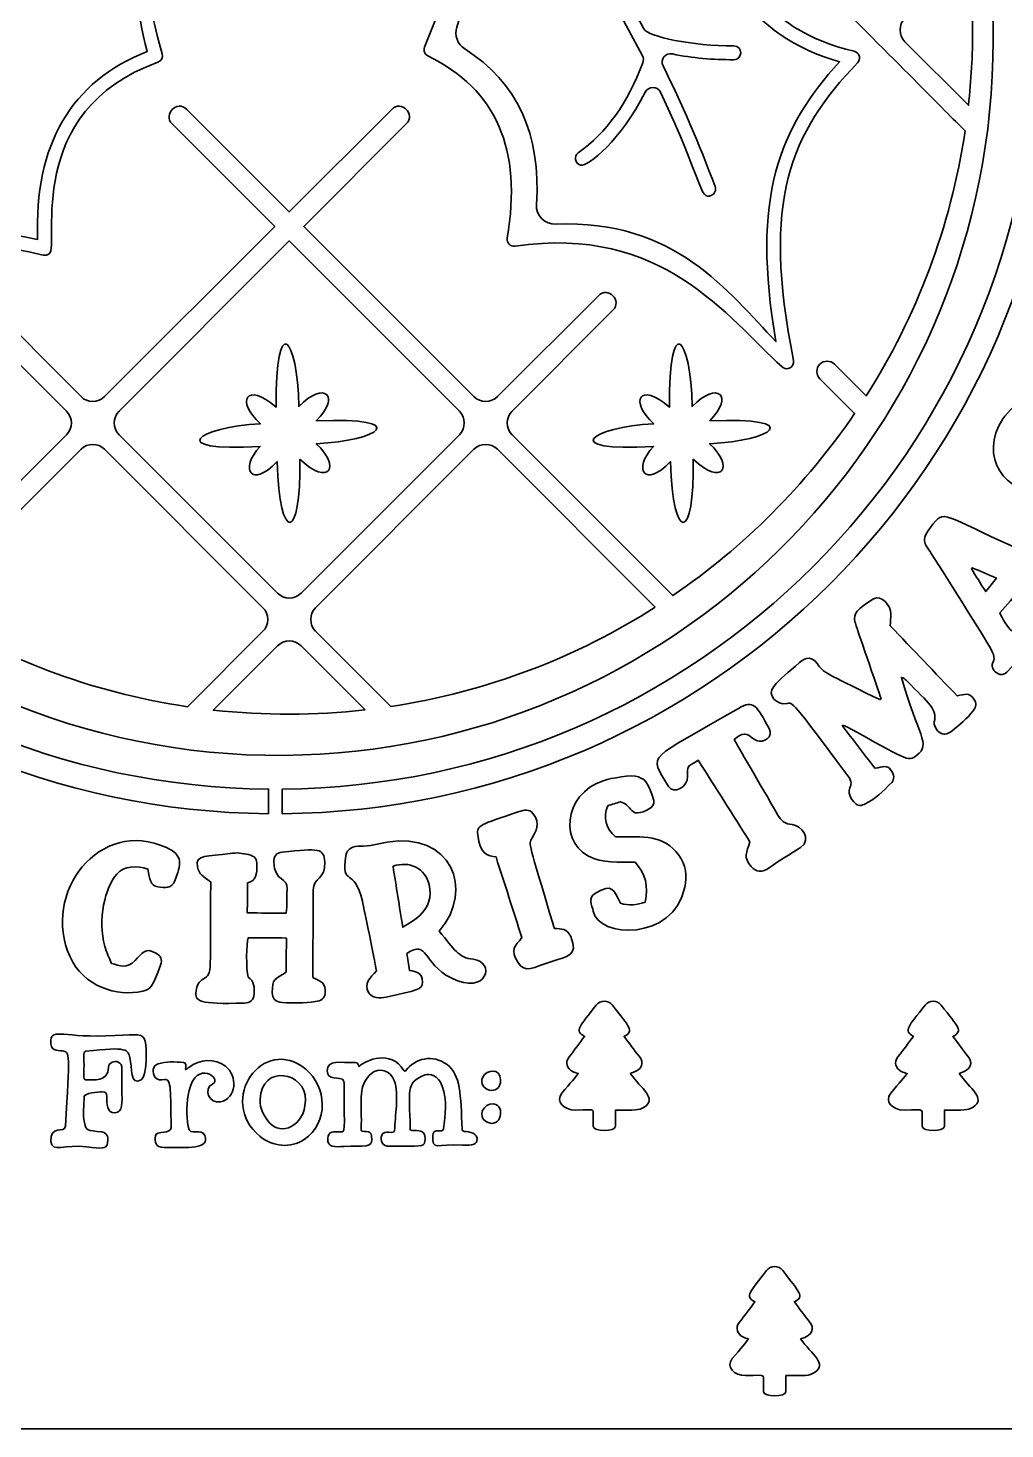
# Model space of a CAD drawing. Header units: inches. Extents: x 8.28 to 13.28, y -20.83 to -15.29.
# Drawn here: x 10.275 to 12.26, y -20.826 to -17.981 of the extents above; entities that cross this region are included whole.
import ezdxf

# ---------------------------------------------------------------- set-up
doc = ezdxf.new("R2010")
doc.units = ezdxf.units.IN
doc.header["$MEASUREMENT"] = 0
doc.layers.add('_U+0421_U+043B_U+043E_U+0439 1', color=7, linetype='Continuous')

msp = doc.modelspace()

# ---------------------------------------------------------------- linework, layer by layer
at = {"layer": '_U+0421_U+043B_U+043E_U+0439 1', "color": 240, "lineweight": 35, "true_color": 0xed1c24}
for points, knots in [([(13.0351, -15.285), (13.0351, -15.285), (8.5205, -15.285), (8.5205, -15.285), (8.3865, -15.3261), (8.2778, -15.4307), (8.2778, -15.5597), (8.2778, -15.5597), (8.2778, -20.5925), (8.2778, -20.5925), (8.2778, -20.7215), (8.3865, -20.8261), (8.5206, -20.8261), (8.5206, -20.8261), (13.0351, -20.8261), (13.0351, -20.8261), (13.1692, -20.8261), (13.2778, -20.7215), (13.2778, -20.5925), (13.2778, -20.5925), (13.2778, -15.5597), (13.2778, -15.5597), (13.2778, -15.4307), (13.1692, -15.3261), (13.0351, -15.285)], [0, 0, 0, 0, 1, 1, 1, 2, 2, 2, 3, 3, 3, 4, 4, 4, 5, 5, 5, 6, 6, 6, 7, 7, 7, 8, 8, 8, 8]), ([(10.7639, -19.5767), (9.8948, -19.5692), (9.1893, -18.8636), (9.1822, -17.9944), (9.1822, -17.9944), (9.2322, -17.9944), (9.2322, -17.9944), (9.2393, -18.8374), (9.921, -19.5193), (10.7639, -19.5267), (10.7639, -19.5267), (10.7639, -19.5767), (10.7639, -19.5767)], [0, 0, 0, 0, 1, 1, 1, 2, 2, 2, 3, 3, 3, 4, 4, 4, 4]), ([(10.7916, -19.5767), (10.7916, -19.5767), (10.7916, -19.5267), (10.7916, -19.5267), (11.6341, -19.5193), (12.3156, -18.838), (12.3233, -17.9956), (12.3233, -17.9956), (12.3733, -17.9956), (12.3733, -17.9956), (12.3655, -18.8642), (11.6603, -19.5692), (10.7916, -19.5767)], [0, 0, 0, 0, 1, 1, 1, 2, 2, 2, 3, 3, 3, 4, 4, 4, 4])]:
    msp.add_open_spline(points, degree=3, knots=knots, dxfattribs=at)
at = {"layer": '_U+0421_U+043B_U+043E_U+0439 1', "color": 7, "lineweight": 35, "true_color": 0xffffff}
for points, knots in [([(9.33, -18.006), (9.3297, -17.3117), (9.819, -16.7295), (10.4708, -16.5863), (10.4908, -16.5819), (10.5046, -16.564), (10.5037, -16.5436), (10.4808, -16.0286), (11.1254, -16.0341), (11.1176, -16.5584), (11.1173, -16.5776), (11.1303, -16.5944), (11.1489, -16.5992), (11.7734, -16.7619), (12.2358, -17.3306), (12.2358, -18.0054), (12.2358, -18.7899), (11.6107, -19.4312), (10.8324, -19.4574), (10.0169, -19.4849), (9.3303, -18.822), (9.33, -18.006)], [0, 0, 0, 0, 1, 1, 1, 2, 2, 2, 3, 3, 3, 4, 4, 4, 5, 5, 5, 6, 6, 6, 7, 7, 7, 7]), ([(9.679, -18.7422), (9.679, -18.7422), (9.655, -18.7662), (9.655, -18.7662), (9.754, -18.9112), (9.8797, -19.0367), (10.025, -19.1353), (10.025, -19.1353), (10.3533, -18.8071), (10.3533, -18.8071), (10.3665, -18.7939), (10.3665, -18.7724), (10.3533, -18.7592), (10.3533, -18.7592), (10.155, -18.5609), (10.155, -18.5609), (10.1354, -18.5414), (10.1651, -18.512), (10.1845, -18.5314), (10.1845, -18.5314), (10.3828, -18.7297), (10.3828, -18.7297), (10.396, -18.7429), (10.4174, -18.7429), (10.4307, -18.7297), (10.4307, -18.7297), (10.7763, -18.384), (10.7763, -18.384), (10.7763, -18.384), (10.568, -18.1758), (10.568, -18.1758), (10.5485, -18.1562), (10.5782, -18.1269), (10.5976, -18.1463), (10.5976, -18.1463), (10.8058, -18.3545), (10.8058, -18.3545), (10.8058, -18.3545), (11.014, -18.1463), (11.014, -18.1463), (11.0336, -18.1268), (11.063, -18.1564), (11.0436, -18.1759), (11.0436, -18.1759), (10.8354, -18.384), (10.8354, -18.384), (10.8354, -18.384), (11.181, -18.7297), (11.181, -18.7297), (11.1942, -18.7429), (11.2156, -18.7429), (11.2289, -18.7297), (11.2289, -18.7297), (11.4338, -18.5247), (11.4338, -18.5247), (11.4533, -18.5052), (11.4827, -18.5349), (11.4633, -18.5543), (11.4633, -18.5543), (11.2584, -18.7592), (11.2584, -18.7592), (11.2452, -18.7724), (11.2452, -18.7939), (11.2584, -18.8071), (11.2584, -18.8071), (11.585, -19.1337), (11.585, -19.1337), (11.7301, -19.0348), (11.8556, -18.9091), (11.9543, -18.7639), (11.9543, -18.7639), (11.8838, -18.6933), (11.8838, -18.6933), (11.8756, -18.6852), (11.8756, -18.672), (11.8838, -18.6638), (11.8919, -18.6557), (11.9052, -18.6557), (11.9133, -18.6638), (11.9133, -18.6638), (11.9777, -18.7282), (11.9777, -18.7282), (12.0796, -18.568), (12.1496, -18.3857), (12.1788, -18.1901), (12.1499, -18.1613), (12.0446, -18.0549), (11.9014, -17.9118), (11.8899, -17.8926), (11.9166, -17.8689), (11.9345, -17.8868), (11.9345, -17.8868), (11.9792, -17.9315), (11.9792, -17.9315), (11.9924, -17.9447), (12.0138, -17.9447), (12.0271, -17.9315), (12.0271, -17.9315), (12.1789, -17.7796), (12.1789, -17.7796), (12.1499, -17.584), (12.08, -17.4015), (11.9782, -17.2412), (11.9782, -17.2412), (11.7772, -17.4422), (11.7772, -17.4422), (11.7576, -17.4618), (11.7282, -17.4321), (11.7476, -17.4127), (11.7476, -17.4127), (11.9548, -17.2056), (11.9548, -17.2056), (11.8561, -17.0602), (11.7307, -16.9345), (11.5857, -16.8355), (11.5857, -16.8355), (11.4184, -17.0028), (11.4184, -17.0028), (11.4184, -17.0028), (11.3888, -16.9733), (11.3888, -16.9733), (11.3888, -16.9733), (11.513, -16.8491), (11.513, -16.8491), (11.5321, -16.83), (11.5281, -16.7979), (11.5048, -16.7843), (11.3562, -16.6971), (11.19, -16.6368), (11.013, -16.61), (11.013, -16.61), (10.8593, -16.7637), (10.8593, -16.7637), (10.8461, -16.7769), (10.8461, -16.7984), (10.8593, -16.8116), (10.8593, -16.8116), (10.96, -16.9122), (10.96, -16.9122), (10.9795, -16.9318), (10.9499, -16.9613), (10.9304, -16.9418), (10.7942, -16.8056), (10.8194, -16.8036), (10.7365, -16.8865), (10.717, -16.906), (10.6875, -16.8765), (10.707, -16.8569), (10.707, -16.8569), (10.7524, -16.8116), (10.7524, -16.8116), (10.7656, -16.7984), (10.7656, -16.7769), (10.7524, -16.7637), (10.7524, -16.7637), (10.5981, -16.6095), (10.5981, -16.6095), (10.4026, -16.6386), (10.2202, -16.7086), (10.06, -16.8105), (10.06, -16.8105), (10.2599, -17.0104), (10.2599, -17.0104), (10.2795, -17.03), (10.2499, -17.0595), (10.2304, -17.04), (10.2304, -17.04), (10.0244, -16.8339), (10.0244, -16.8339), (9.8791, -16.9326), (9.7535, -17.0581), (9.6545, -17.2032), (9.6545, -17.2032), (9.8748, -17.4235), (9.8748, -17.4235), (9.8943, -17.443), (9.8647, -17.4724), (9.8453, -17.453), (9.8453, -17.453), (9.6311, -17.2388), (9.6311, -17.2388), (9.529, -17.3988), (9.4588, -17.5809), (9.4293, -17.7762), (9.4293, -17.7762), (9.5637, -17.9106), (9.5637, -17.9106), (9.5833, -17.9302), (9.5536, -17.9595), (9.5342, -17.9401), (9.5342, -17.9401), (9.4225, -17.8285), (9.4225, -17.8285), (9.4168, -17.8797), (9.4137, -17.9317), (9.4137, -17.9844), (9.4137, -18.0374), (9.4168, -18.0898), (9.4226, -18.1413), (9.4226, -18.1413), (9.498, -18.066), (9.498, -18.066), (9.5175, -18.0464), (9.5469, -18.0761), (9.5275, -18.0955), (9.5275, -18.0955), (9.4295, -18.1936), (9.4295, -18.1936), (9.459, -18.3888), (9.5294, -18.5708), (9.6315, -18.7306), (9.6315, -18.7306), (9.6495, -18.7127), (9.6495, -18.7127), (9.669, -18.6932), (9.6985, -18.7227), (9.679, -18.7422)], [0, 0, 0, 0, 1, 1, 1, 2, 2, 2, 3, 3, 3, 4, 4, 4, 5, 5, 5, 6, 6, 6, 7, 7, 7, 8, 8, 8, 9, 9, 9, 10, 10, 10, 11, 11, 11, 12, 12, 12, 13, 13, 13, 14, 14, 14, 15, 15, 15, 16, 16, 16, 17, 17, 17, 18, 18, 18, 19, 19, 19, 20, 20, 20, 21, 21, 21, 22, 22, 22, 23, 23, 23, 24, 24, 24, 25, 25, 25, 26, 26, 26, 27, 27, 27, 28, 28, 28, 29, 29, 29, 30, 30, 30, 31, 31, 31, 32, 32, 32, 33, 33, 33, 34, 34, 34, 35, 35, 35, 36, 36, 36, 37, 37, 37, 38, 38, 38, 39, 39, 39, 40, 40, 40, 41, 41, 41, 42, 42, 42, 43, 43, 43, 44, 44, 44, 45, 45, 45, 46, 46, 46, 47, 47, 47, 48, 48, 48, 49, 49, 49, 50, 50, 50, 51, 51, 51, 52, 52, 52, 53, 53, 53, 54, 54, 54, 55, 55, 55, 56, 56, 56, 57, 57, 57, 58, 58, 58, 59, 59, 59, 60, 60, 60, 61, 61, 61, 62, 62, 62, 63, 63, 63, 64, 64, 64, 65, 65, 65, 66, 66, 66, 67, 67, 67, 68, 68, 68, 69, 69, 69, 70, 70, 70, 71, 71, 71, 72, 72, 72, 72]), ([(9.6734, -18.6503), (9.7807, -18.3078), (9.7344, -18.1587), (9.6045, -17.9885), (9.5979, -17.9799), (9.6033, -17.9673), (9.614, -17.9661), (9.816, -17.9424), (9.9729, -17.7917), (9.9178, -17.6123), (9.9145, -17.6016), (9.9244, -17.5912), (9.9358, -17.5949), (10.1133, -17.6575), (10.1873, -17.5379), (10.2036, -17.3523), (10.2046, -17.3406), (10.2187, -17.3354), (10.2272, -17.3433), (10.2443, -17.3593), (10.2661, -17.3702), (10.2922, -17.376), (10.2075, -17.1502), (10.3946, -16.9167), (10.6318, -16.9473), (10.7089, -16.9574), (10.7785, -16.9947), (10.8297, -17.0527), (11.0817, -16.853), (11.443, -17.1143), (11.3254, -17.4178), (11.3638, -17.4294), (11.4266, -17.4361), (11.4715, -17.4025), (11.4809, -17.3955), (11.4941, -17.4025), (11.4939, -17.4141), (11.4903, -17.5879), (11.5469, -17.7045), (11.7161, -17.6646), (11.7273, -17.662), (11.7368, -17.6733), (11.7322, -17.6838), (11.663, -17.8447), (11.7701, -17.9858), (11.9532, -18.0282), (11.9659, -18.033), (11.9668, -18.0447), (11.9603, -18.0516), (11.8231, -18.1957), (11.7653, -18.3289), (11.8301, -18.6563), (11.8327, -18.6695), (11.8169, -18.6785), (11.8069, -18.6694), (11.6963, -18.569), (11.5643, -18.3798), (11.2644, -18.4241), (11.255, -18.4255), (11.2469, -18.4173), (11.2485, -18.4078), (11.2795, -18.2271), (11.2268, -18.1061), (11.0874, -18.0379), (11.0808, -18.0347), (11.0778, -18.0269), (11.0806, -18.02), (11.1182, -17.9275), (11.1535, -17.85), (11.099, -17.7889), (10.9742, -17.9631), (10.7054, -17.9859), (10.5745, -17.8106), (10.5049, -17.8705), (10.5178, -17.9279), (10.5478, -18.0334), (10.5498, -18.0405), (10.546, -18.048), (10.5391, -18.0505), (10.2633, -18.1501), (10.3394, -18.4221), (10.3184, -18.4395), (10.3149, -18.4423), (10.3102, -18.4435), (10.3059, -18.4422), (9.9909, -18.3597), (9.8316, -18.5786), (9.7022, -18.6727), (9.6913, -18.6807), (9.6693, -18.6631), (9.6734, -18.6503)], [0, 0, 0, 0, 1, 1, 1, 2, 2, 2, 3, 3, 3, 4, 4, 4, 5, 5, 5, 6, 6, 6, 7, 7, 7, 8, 8, 8, 9, 9, 9, 10, 10, 10, 11, 11, 11, 12, 12, 12, 13, 13, 13, 14, 14, 14, 15, 15, 15, 16, 16, 16, 17, 17, 17, 18, 18, 18, 19, 19, 19, 20, 20, 20, 21, 21, 21, 22, 22, 22, 23, 23, 23, 24, 24, 24, 25, 25, 25, 26, 26, 26, 27, 27, 27, 28, 28, 28, 29, 29, 29, 30, 30, 30, 30]), ([(9.7399, -18.6056), (9.8612, -18.5046), (10.0044, -18.343), (10.2945, -18.4105), (10.2878, -18.2179), (10.3626, -18.0896), (10.5174, -18.0287), (10.4954, -17.948), (10.4823, -17.8592), (10.5502, -17.7878), (10.5601, -17.7774), (10.5626, -17.7621), (10.5559, -17.7493), (10.5374, -17.7135), (10.5254, -17.674), (10.5216, -17.6326), (10.5196, -17.6108), (10.4973, -17.5968), (10.4772, -17.6052), (10.4476, -17.6175), (10.4128, -17.6388), (10.3658, -17.6805), (10.3627, -17.6833), (10.361, -17.6876), (10.3615, -17.6918), (10.3698, -17.7615), (10.386, -17.8194), (10.4111, -17.8683), (10.4196, -17.8848), (10.3945, -17.8975), (10.3861, -17.8811), (10.3642, -17.8383), (10.3487, -17.7893), (10.339, -17.7325), (10.3374, -17.7228), (10.3252, -17.719), (10.3183, -17.7261), (10.2496, -17.7965), (10.1782, -17.8892), (10.1105, -17.9916), (10.0986, -18.0096), (10.0953, -18.0321), (10.1015, -18.0528), (10.1254, -18.1331), (10.1625, -18.1948), (10.2145, -18.2405), (10.2284, -18.2528), (10.2098, -18.2738), (10.1959, -18.2616), (10.1436, -18.2155), (10.1054, -18.1548), (10.0799, -18.0773), (10.0766, -18.0674), (10.0631, -18.066), (10.0576, -18.0749), (9.9329, -18.2782), (9.9429, -18.3068), (9.9204, -18.3013), (9.9116, -18.2991), (9.9072, -18.2894), (9.9112, -18.2814), (9.9588, -18.186), (10.0149, -18.0874), (10.0748, -17.9948), (9.9969, -18.0099), (9.9074, -18.0024), (9.8938, -17.9991), (9.8769, -17.9949), (9.8814, -17.9696), (9.8987, -17.9715), (10.116, -17.9959), (10.106, -17.9321), (10.2237, -17.7897), (10.23, -17.7821), (10.2253, -17.7707), (10.2155, -17.7698), (10.1666, -17.7654), (10.1169, -17.756), (10.0724, -17.7375), (10.0553, -17.7304), (10.0659, -17.7045), (10.0831, -17.7116), (10.129, -17.7306), (10.1873, -17.7417), (10.2564, -17.7445), (10.2601, -17.7447), (10.2638, -17.7431), (10.2663, -17.7404), (10.319, -17.6821), (10.3714, -17.6347), (10.421, -17.6035), (10.4299, -17.5979), (10.4267, -17.5844), (10.4163, -17.5831), (10.3503, -17.5748), (10.2847, -17.5464), (10.3018, -17.5234), (10.3065, -17.5172), (10.3153, -17.516), (10.3215, -17.5205), (10.3516, -17.5429), (10.3906, -17.5535), (10.4272, -17.5566), (10.4364, -17.5574), (10.4404, -17.5452), (10.4323, -17.5406), (10.3787, -17.51), (10.3357, -17.4645), (10.3077, -17.4106), (10.3064, -17.408), (10.304, -17.4063), (10.3012, -17.4059), (10.2783, -17.4025), (10.2576, -17.3961), (10.2396, -17.3864), (10.2344, -17.3836), (10.2281, -17.3871), (10.2273, -17.393), (10.2032, -17.5656), (10.1195, -17.6756), (9.9513, -17.6292), (9.9907, -17.8054), (9.8665, -17.9478), (9.668, -17.9802), (9.7847, -18.1399), (9.8295, -18.295), (9.7399, -18.6056)], [0, 0, 0, 0, 1, 1, 1, 2, 2, 2, 3, 3, 3, 4, 4, 4, 5, 5, 5, 6, 6, 6, 7, 7, 7, 8, 8, 8, 9, 9, 9, 10, 10, 10, 11, 11, 11, 12, 12, 12, 13, 13, 13, 14, 14, 14, 15, 15, 15, 16, 16, 16, 17, 17, 17, 18, 18, 18, 19, 19, 19, 20, 20, 20, 21, 21, 21, 22, 22, 22, 23, 23, 23, 24, 24, 24, 25, 25, 25, 26, 26, 26, 27, 27, 27, 28, 28, 28, 29, 29, 29, 30, 30, 30, 31, 31, 31, 32, 32, 32, 33, 33, 33, 34, 34, 34, 35, 35, 35, 36, 36, 36, 37, 37, 37, 38, 38, 38, 39, 39, 39, 40, 40, 40, 41, 41, 41, 42, 42, 42, 42]), ([(11.314, -17.4436), (11.2986, -17.4749), (11.2782, -17.5031), (11.254, -17.5273), (11.2447, -17.5366), (11.2485, -17.5526), (11.2612, -17.5561), (11.3021, -17.5672), (11.3558, -17.5698), (11.3951, -17.5535), (11.4123, -17.5464), (11.423, -17.5723), (11.4059, -17.5794), (11.3723, -17.5933), (11.3331, -17.5958), (11.2955, -17.5908), (11.2803, -17.5888), (11.2707, -17.6069), (11.2805, -17.6188), (11.3194, -17.666), (11.3569, -17.7155), (11.3913, -17.7648), (11.3943, -17.7691), (11.3992, -17.7718), (11.4044, -17.7721), (11.4657, -17.7757), (11.5185, -17.7712), (11.5612, -17.7587), (11.579, -17.7535), (11.5869, -17.7804), (11.5691, -17.7856), (11.5344, -17.7958), (11.4939, -17.8011), (11.4483, -17.8014), (11.4346, -17.8015), (11.4265, -17.8165), (11.434, -17.8279), (11.4666, -17.8782), (11.4973, -17.9298), (11.5261, -17.9829), (11.5347, -17.9987), (11.6247, -18.0177), (11.709, -18.0174), (11.7276, -18.0175), (11.7275, -18.0454), (11.709, -18.0455), (11.6663, -18.0456), (11.6249, -18.0423), (11.5843, -18.0337), (11.5702, -18.0307), (11.5586, -18.0451), (11.5651, -18.058), (11.6029, -18.1341), (11.638, -18.2144), (11.6709, -18.3031), (11.6736, -18.3104), (11.6699, -18.3185), (11.6627, -18.3212), (11.6389, -18.33), (11.6488, -18.2993), (11.5599, -18.1116), (11.5537, -18.0985), (11.5352, -18.0987), (11.5287, -18.1116), (11.4805, -18.2078), (11.4128, -18.2631), (11.3976, -18.2594), (11.386, -18.2565), (11.383, -18.2413), (11.3929, -18.2343), (11.4502, -18.1938), (11.4932, -18.134), (11.5241, -18.0519), (11.5259, -18.0472), (11.5255, -18.042), (11.5233, -18.0376), (11.4743, -17.9427), (11.4195, -17.8527), (11.3585, -17.7668), (11.3502, -17.7552), (11.3323, -17.7582), (11.328, -17.7718), (11.3142, -17.815), (11.2967, -17.8525), (11.2753, -17.8851), (11.2652, -17.9004), (11.2416, -17.8853), (11.2518, -17.8697), (11.2709, -17.8407), (11.2866, -17.8076), (11.2993, -17.7693), (11.3231, -17.6978), (11.2739, -17.6511), (11.2016, -17.57), (11.1878, -17.579), (11.1732, -17.587), (11.158, -17.5938), (11.1599, -17.6577), (11.1439, -17.7151), (11.1147, -17.7648), (11.179, -17.8327), (11.1701, -17.9087), (11.1462, -17.9791), (11.1406, -17.9959), (11.1475, -18.0141), (11.1624, -18.0236), (11.2689, -18.0909), (11.3177, -18.1968), (11.308, -18.3395), (11.3064, -18.3619), (11.3252, -18.3806), (11.3477, -18.3796), (11.5889, -18.3687), (11.6982, -18.5176), (11.7944, -18.6179), (11.7438, -18.3239), (11.8005, -18.1851), (11.9237, -18.0496), (11.7397, -17.9981), (11.6452, -17.8521), (11.6972, -17.697), (11.5339, -17.723), (11.468, -17.6064), (11.4657, -17.4387), (11.4141, -17.4638), (11.3522, -17.4557), (11.314, -17.4436)], [0, 0, 0, 0, 1, 1, 1, 2, 2, 2, 3, 3, 3, 4, 4, 4, 5, 5, 5, 6, 6, 6, 7, 7, 7, 8, 8, 8, 9, 9, 9, 10, 10, 10, 11, 11, 11, 12, 12, 12, 13, 13, 13, 14, 14, 14, 15, 15, 15, 16, 16, 16, 17, 17, 17, 18, 18, 18, 19, 19, 19, 20, 20, 20, 21, 21, 21, 22, 22, 22, 23, 23, 23, 24, 24, 24, 25, 25, 25, 26, 26, 26, 27, 27, 27, 28, 28, 28, 29, 29, 29, 30, 30, 30, 31, 31, 31, 32, 32, 32, 33, 33, 33, 34, 34, 34, 35, 35, 35, 36, 36, 36, 37, 37, 37, 38, 38, 38, 39, 39, 39, 40, 40, 40, 41, 41, 41, 42, 42, 42, 42]), ([(12.1856, -17.832), (12.1856, -17.832), (12.0566, -17.961), (12.0566, -17.961), (12.0434, -17.9742), (12.0434, -17.9957), (12.0566, -18.0089), (12.0566, -18.0089), (12.1855, -18.1378), (12.1855, -18.1378), (12.1911, -18.0874), (12.194, -18.0362), (12.194, -17.9844), (12.194, -17.9329), (12.1911, -17.8821), (12.1856, -17.832)], [0, 0, 0, 0, 1, 1, 1, 2, 2, 2, 3, 3, 3, 4, 4, 4, 5, 5, 5, 5]), ([(10.4602, -18.8071), (10.4602, -18.8071), (10.7819, -19.1288), (10.7819, -19.1288), (10.7951, -19.142), (10.8165, -19.142), (10.8298, -19.1288), (10.8298, -19.1288), (11.1515, -18.8071), (11.1515, -18.8071), (11.1647, -18.7939), (11.1647, -18.7724), (11.1515, -18.7592), (11.1515, -18.7592), (10.8058, -18.4136), (10.8058, -18.4136), (10.8058, -18.4136), (10.4602, -18.7592), (10.4602, -18.7592), (10.447, -18.7724), (10.447, -18.7939), (10.4602, -18.8071)], [0, 0, 0, 0, 1, 1, 1, 2, 2, 2, 3, 3, 3, 4, 4, 4, 5, 5, 5, 6, 6, 6, 7, 7, 7, 7]), ([(10.8271, -18.8569), (10.8873, -18.9127), (10.9114, -18.8723), (10.8607, -18.8252), (10.9884, -18.8198), (11.058, -18.7708), (10.8608, -18.779), (10.912, -18.7272), (10.8766, -18.6974), (10.8251, -18.7495), (10.8235, -18.607), (10.7768, -18.5552), (10.779, -18.7512), (10.7186, -18.6977), (10.6965, -18.7397), (10.7473, -18.7846), (10.6209, -18.7917), (10.5486, -18.842), (10.7467, -18.8308), (10.7033, -18.877), (10.7293, -18.9167), (10.7811, -18.8617), (10.7853, -19.0294), (10.8312, -19.0246), (10.8271, -18.8569)], [0, 0, 0, 0, 1, 1, 1, 2, 2, 2, 3, 3, 3, 4, 4, 4, 5, 5, 5, 6, 6, 6, 7, 7, 7, 8, 8, 8, 8]), ([(11.6599, -18.779), (11.7111, -18.7272), (11.6757, -18.6974), (11.6242, -18.7495), (11.6226, -18.607), (11.5759, -18.5552), (11.5781, -18.7512), (11.5177, -18.6977), (11.4956, -18.7397), (11.5464, -18.7846), (11.42, -18.7917), (11.3477, -18.842), (11.5458, -18.8308), (11.5024, -18.877), (11.5284, -18.9167), (11.5802, -18.8617), (11.5844, -19.0294), (11.6303, -19.0246), (11.6262, -18.8569), (11.6864, -18.9127), (11.7105, -18.8723), (11.6598, -18.8252), (11.7875, -18.8198), (11.8571, -18.7708), (11.6599, -18.779)], [0, 0, 0, 0, 1, 1, 1, 2, 2, 2, 3, 3, 3, 4, 4, 4, 5, 5, 5, 6, 6, 6, 7, 7, 7, 8, 8, 8, 8]), ([(12.335, -18.9139), (12.3632, -18.905), (12.392, -18.8795), (12.4059, -18.8688), (12.4371, -18.8742), (12.4584, -18.8918), (12.4712, -18.9212), (12.4615, -18.9363), (12.4496, -18.9474), (12.4331, -18.9532), (12.4099, -18.9425), (12.4004, -18.935), (12.39, -18.949), (12.3798, -18.9627), (12.3731, -18.9792), (12.3862, -18.9903), (12.3903, -18.9937), (12.395, -18.9962), (12.3989, -18.9998), (12.4381, -19.0358), (12.5664, -18.952), (12.5175, -18.8485), (12.5073, -18.8269), (12.492, -18.8107), (12.4684, -18.8038), (12.4179, -18.789), (12.3881, -18.8178), (12.3435, -18.8521), (12.3175, -18.8502), (12.2996, -18.8359), (12.2926, -18.8111), (12.2977, -18.8039), (12.3036, -18.7959), (12.3084, -18.7892), (12.3181, -18.7851), (12.3257, -18.7866), (12.3332, -18.7887), (12.339, -18.7903), (12.3448, -18.7907), (12.3496, -18.7864), (12.36, -18.7771), (12.3716, -18.7539), (12.3607, -18.7461), (12.3275, -18.7224), (12.3214, -18.7229), (12.3072, -18.7267), (12.2922, -18.7307), (12.2639, -18.7631), (12.2556, -18.7749), (12.2038, -18.849), (12.2637, -18.9364), (12.335, -18.9139)], [0, 0, 0, 0, 1, 1, 1, 2, 2, 2, 3, 3, 3, 4, 4, 4, 5, 5, 5, 6, 6, 6, 7, 7, 7, 8, 8, 8, 9, 9, 9, 10, 10, 10, 11, 11, 11, 12, 12, 12, 13, 13, 13, 14, 14, 14, 15, 15, 15, 16, 16, 16, 17, 17, 17, 17]), ([(10.5991, -19.3594), (10.5991, -19.3594), (10.7524, -19.2062), (10.7524, -19.2062), (10.7656, -19.193), (10.7656, -19.1715), (10.7524, -19.1583), (10.7524, -19.1583), (10.4307, -18.8366), (10.4307, -18.8366), (10.4174, -18.8234), (10.396, -18.8234), (10.3828, -18.8366), (10.3828, -18.8366), (10.0607, -19.1587), (10.0607, -19.1587), (10.221, -19.2605), (10.4035, -19.3304), (10.5991, -19.3594)], [0, 0, 0, 0, 1, 1, 1, 2, 2, 2, 3, 3, 3, 4, 4, 4, 5, 5, 5, 6, 6, 6, 6]), ([(11.5494, -19.1572), (11.5494, -19.1572), (11.2289, -18.8366), (11.2289, -18.8366), (11.2156, -18.8234), (11.1942, -18.8234), (11.181, -18.8366), (11.181, -18.8366), (10.8593, -19.1583), (10.8593, -19.1583), (10.8461, -19.1715), (10.8461, -19.193), (10.8593, -19.2062), (10.8593, -19.2062), (11.012, -19.3589), (11.012, -19.3589), (11.2074, -19.3295), (11.3895, -19.2592), (11.5494, -19.1572)], [0, 0, 0, 0, 1, 1, 1, 2, 2, 2, 3, 3, 3, 4, 4, 4, 5, 5, 5, 6, 6, 6, 6]), ([(12.4078, -19.1177), (12.3936, -19.1338), (12.3791, -19.1495), (12.3645, -19.1652), (12.3594, -19.1707), (12.3532, -19.1745), (12.3458, -19.1715), (12.3188, -19.1606), (12.3477, -19.1394), (12.313, -19.1268), (12.3063, -19.1244), (12.2998, -19.1217), (12.2926, -19.1189), (12.2778, -19.136), (12.2636, -19.1525), (12.2495, -19.1687), (12.2534, -19.1803), (12.2654, -19.1987), (12.2736, -19.2052), (12.2772, -19.2039), (12.2814, -19.2025), (12.2855, -19.2009), (12.2979, -19.1963), (12.3129, -19.2034), (12.3167, -19.2156), (12.3213, -19.2301), (12.2986, -19.2509), (12.2652, -19.2872), (12.2599, -19.293), (12.2541, -19.296), (12.2466, -19.2928), (12.2358, -19.2882), (12.2321, -19.277), (12.2345, -19.2716), (12.2433, -19.2521), (12.2423, -19.259), (12.1101, -19.048), (12.0971, -19.0272), (12.0829, -19.0225), (12.1198, -18.9814), (12.1405, -18.9584), (12.1505, -18.982), (12.3671, -19.0745), (12.3711, -19.0762), (12.3753, -19.0774), (12.3798, -19.079), (12.3838, -19.0769), (12.3867, -19.0753), (12.3897, -19.074), (12.4133, -19.0641), (12.4284, -19.0942), (12.4078, -19.1177)], [0, 0, 0, 0, 1, 1, 1, 2, 2, 2, 3, 3, 3, 4, 4, 4, 5, 5, 5, 6, 6, 6, 7, 7, 7, 8, 8, 8, 9, 9, 9, 10, 10, 10, 11, 11, 11, 12, 12, 12, 13, 13, 13, 14, 14, 14, 15, 15, 15, 16, 16, 16, 17, 17, 17, 17]), ([(12.2426, -19.098), (12.2256, -19.0909), (12.2093, -19.0841), (12.1931, -19.0773), (12.1926, -19.078), (12.1921, -19.0787), (12.1915, -19.0793), (12.2009, -19.0943), (12.2103, -19.1094), (12.2206, -19.1257), (12.2283, -19.1159), (12.235, -19.1076), (12.2426, -19.098)], [0, 0, 0, 0, 1, 1, 1, 2, 2, 2, 3, 3, 3, 4, 4, 4, 4]), ([(12.0281, -19.488), (12.0201, -19.4767), (12.0115, -19.4816), (11.9955, -19.4843), (11.9729, -19.4549), (11.951, -19.4263), (11.9291, -19.3977), (11.9331, -19.3976), (11.9359, -19.3988), (11.9386, -19.4003), (12.0588, -19.4657), (12.0623, -19.473), (12.0809, -19.4581), (12.1097, -19.4349), (12.0835, -19.4182), (12.0494, -19.3), (12.0536, -19.3011), (12.0565, -19.3031), (12.0589, -19.3056), (12.1066, -19.3544), (12.1225, -19.3646), (12.116, -19.3898), (12.1146, -19.3953), (12.1193, -19.408), (12.1292, -19.4131), (12.1378, -19.4175), (12.1454, -19.4135), (12.1523, -19.4082), (12.168, -19.3961), (12.1831, -19.3835), (12.1952, -19.3676), (12.2019, -19.3588), (12.2023, -19.3529), (12.1963, -19.3438), (12.1875, -19.3301), (12.1781, -19.3339), (12.1627, -19.3375), (12.1172, -19.2899), (12.072, -19.2426), (12.0267, -19.1952), (12.0272, -19.1863), (12.0276, -19.1786), (12.028, -19.1708), (12.0288, -19.1555), (12.0083, -19.1302), (11.9925, -19.1404), (11.959, -19.1618), (11.9513, -19.1703), (11.955, -19.1868), (11.9569, -19.195), (12.0014, -19.3227), (12.0079, -19.3432), (12.0071, -19.3437), (12.0063, -19.3443), (12.0056, -19.3448), (12.0015, -19.3429), (11.9974, -19.3412), (11.9934, -19.3392), (11.8992, -19.2925), (11.8902, -19.2909), (11.8786, -19.2722), (11.8695, -19.2576), (11.8561, -19.2577), (11.8426, -19.2693), (11.8184, -19.29), (11.8027, -19.3026), (11.7899, -19.3182), (11.775, -19.3363), (11.7969, -19.3566), (11.8158, -19.3531), (11.8297, -19.3506), (11.8242, -19.3442), (11.9407, -19.4997), (11.9592, -19.5244), (11.9286, -19.5226), (11.9529, -19.5528), (11.9588, -19.5601), (11.965, -19.5617), (11.9737, -19.5577), (11.9959, -19.5474), (12.013, -19.5305), (12.0296, -19.5131), (12.0359, -19.5064), (12.0345, -19.4972), (12.0281, -19.488)], [0, 0, 0, 0, 1, 1, 1, 2, 2, 2, 3, 3, 3, 4, 4, 4, 5, 5, 5, 6, 6, 6, 7, 7, 7, 8, 8, 8, 9, 9, 9, 10, 10, 10, 11, 11, 11, 12, 12, 12, 13, 13, 13, 14, 14, 14, 15, 15, 15, 16, 16, 16, 17, 17, 17, 18, 18, 18, 19, 19, 19, 20, 20, 20, 21, 21, 21, 22, 22, 22, 23, 23, 23, 24, 24, 24, 25, 25, 25, 26, 26, 26, 27, 27, 27, 28, 28, 28, 28]), ([(10.9598, -19.3657), (10.9598, -19.3657), (10.8298, -19.2357), (10.8298, -19.2357), (10.8165, -19.2225), (10.7951, -19.2225), (10.7819, -19.2357), (10.7819, -19.2357), (10.6515, -19.3661), (10.6515, -19.3661), (10.7559, -19.3776), (10.8576, -19.3772), (10.9598, -19.3657)], [0, 0, 0, 0, 1, 1, 1, 2, 2, 2, 3, 3, 3, 4, 4, 4, 4]), ([(11.7439, -19.6837), (11.7547, -19.6959), (11.7665, -19.6963), (11.7807, -19.6864), (11.8011, -19.6722), (11.8443, -19.6456), (11.8443, -19.6456), (11.8696, -19.6272), (11.8449, -19.5998), (11.8275, -19.5987), (11.8131, -19.5978), (11.8051, -19.5906), (11.7985, -19.5794), (11.7621, -19.5163), (11.7138, -19.4351), (11.7099, -19.4258), (11.7348, -19.4042), (11.738, -19.4198), (11.7548, -19.4279), (11.7694, -19.4351), (11.7898, -19.4197), (11.7809, -19.4037), (11.755, -19.3573), (11.7495, -19.3444), (11.7181, -19.3628), (11.5348, -19.4705), (11.5332, -19.453), (11.5765, -19.5214), (11.587, -19.538), (11.6155, -19.5229), (11.615, -19.5001), (11.6149, -19.493), (11.6137, -19.4858), (11.6181, -19.4792), (11.624, -19.4757), (11.6297, -19.4722), (11.6366, -19.468), (11.6722, -19.5241), (11.707, -19.5791), (11.7415, -19.6337), (11.7352, -19.6554), (11.7276, -19.6655), (11.7439, -19.6837)], [0, 0, 0, 0, 1, 1, 1, 2, 2, 2, 3, 3, 3, 4, 4, 4, 5, 5, 5, 6, 6, 6, 7, 7, 7, 8, 8, 8, 9, 9, 9, 10, 10, 10, 11, 11, 11, 12, 12, 12, 13, 13, 13, 14, 14, 14, 14]), ([(11.4686, -19.6238), (11.449, -19.6066), (11.4434, -19.5844), (11.4527, -19.5604), (11.4612, -19.5578), (11.4708, -19.5549), (11.4786, -19.5525), (11.4888, -19.5551), (11.4939, -19.5609), (11.4987, -19.5671), (11.5023, -19.5719), (11.5067, -19.5757), (11.5132, -19.5752), (11.5276, -19.574), (11.5503, -19.5625), (11.5463, -19.5498), (11.5344, -19.5113), (11.5294, -19.5078), (11.5155, -19.502), (11.5011, -19.4961), (11.4589, -19.5049), (11.4453, -19.5092), (11.359, -19.537), (11.3542, -19.6427), (11.4244, -19.6678), (11.4528, -19.678), (11.4943, -19.6749), (11.5082, -19.6748), (11.5298, -19.698), (11.5361, -19.7249), (11.5285, -19.756), (11.5117, -19.7622), (11.4955, -19.7638), (11.4788, -19.7585), (11.4647, -19.732), (11.463, -19.7166), (11.4279, -19.7383), (11.4113, -19.7486), (11.4209, -19.761), (11.4235, -19.7749), (11.433, -19.8281), (11.5859, -19.8375), (11.6093, -19.7261), (11.6143, -19.7028), (11.6118, -19.6806), (11.5973, -19.6609), (11.5663, -19.6189), (11.5257, -19.6234), (11.4686, -19.6238)], [0, 0, 0, 0, 1, 1, 1, 2, 2, 2, 3, 3, 3, 4, 4, 4, 5, 5, 5, 6, 6, 6, 7, 7, 7, 8, 8, 8, 9, 9, 9, 10, 10, 10, 11, 11, 11, 12, 12, 12, 13, 13, 13, 14, 14, 14, 15, 15, 15, 16, 16, 16, 16]), ([(11.3776, -19.8263), (11.3704, -19.8092), (11.3584, -19.8106), (11.3445, -19.8096), (11.3434, -19.8068), (11.3427, -19.8053), (11.3423, -19.8038), (11.3423, -19.8038), (11.3423, -19.8038), (11.3423, -19.8038), (11.2913, -19.6299), (11.2914, -19.6408), (11.299, -19.6258), (11.3059, -19.6119), (11.318, -19.5984), (11.3007, -19.576), (11.2935, -19.5667), (11.2825, -19.5691), (11.2728, -19.5723), (11.1916, -19.5996), (11.1867, -19.6003), (11.1887, -19.6192), (11.1932, -19.6623), (11.2099, -19.6611), (11.2259, -19.6645), (11.2434, -19.719), (11.2609, -19.7738), (11.2784, -19.8283), (11.2643, -19.8462), (11.2528, -19.8511), (11.2713, -19.88), (11.2847, -19.9006), (11.2998, -19.8896), (11.341, -19.8758), (11.3688, -19.8665), (11.3945, -19.8667), (11.3776, -19.8263)], [0, 0, 0, 0, 1, 1, 1, 2, 2, 2, 3, 3, 3, 4, 4, 4, 5, 5, 5, 6, 6, 6, 7, 7, 7, 8, 8, 8, 9, 9, 9, 10, 10, 10, 11, 11, 11, 12, 12, 12, 12]), ([(10.5348, -19.8597), (10.5129, -19.8472), (10.5067, -19.8601), (10.4929, -19.8745), (10.4759, -19.8922), (10.4618, -19.8855), (10.4447, -19.8805), (10.4403, -19.8695), (10.4346, -19.8581), (10.4312, -19.8461), (10.4157, -19.7916), (10.4322, -19.7259), (10.4554, -19.6993), (10.4704, -19.682), (10.4967, -19.6819), (10.5186, -19.689), (10.523, -19.7104), (10.5227, -19.7224), (10.5389, -19.7252), (10.554, -19.7278), (10.5672, -19.7279), (10.5728, -19.714), (10.5866, -19.6794), (10.591, -19.6609), (10.5566, -19.6454), (10.4204, -19.5837), (10.3017, -19.7375), (10.3605, -19.8673), (10.3879, -19.9278), (10.4551, -19.9486), (10.5084, -19.9372), (10.5223, -19.9342), (10.5287, -19.9283), (10.5443, -19.8841), (10.5485, -19.8722), (10.5452, -19.8657), (10.5348, -19.8597)], [0, 0, 0, 0, 1, 1, 1, 2, 2, 2, 3, 3, 3, 4, 4, 4, 5, 5, 5, 6, 6, 6, 7, 7, 7, 8, 8, 8, 9, 9, 9, 10, 10, 10, 11, 11, 11, 12, 12, 12, 12]), ([(11.0447, -19.8602), (11.0465, -19.8714), (11.0483, -19.8827), (11.0502, -19.8949), (11.0641, -19.898), (11.0765, -19.8988), (11.0763, -19.9189), (11.0761, -19.935), (11.0658, -19.9347), (11.0025, -19.9492), (10.9901, -19.952), (10.9733, -19.951), (10.9667, -19.9396), (10.9564, -19.922), (10.9706, -19.9097), (10.9828, -19.8958), (10.9783, -19.8675), (10.9589, -19.7754), (10.9543, -19.7541), (10.9392, -19.6831), (10.9104, -19.7277), (10.9206, -19.6618), (10.9228, -19.6479), (10.9363, -19.6422), (10.9499, -19.6426), (10.9686, -19.6431), (10.9864, -19.6375), (11.0046, -19.6344), (11.1324, -19.6128), (11.1843, -19.7287), (11.1105, -19.8155), (11.1409, -19.852), (11.1503, -19.8693), (11.1794, -19.8722), (11.2253, -19.8766), (11.2087, -19.9476), (11.1344, -19.91), (11.0757, -19.8802), (11.0889, -19.8321), (11.0447, -19.8602)], [0, 0, 0, 0, 1, 1, 1, 2, 2, 2, 3, 3, 3, 4, 4, 4, 5, 5, 5, 6, 6, 6, 7, 7, 7, 8, 8, 8, 9, 9, 9, 10, 10, 10, 11, 11, 11, 12, 12, 12, 13, 13, 13, 13]), ([(10.8535, -19.9094), (10.854, -19.8461), (10.8545, -19.7772), (10.8544, -19.7321), (10.8544, -19.7041), (10.8803, -19.7117), (10.8781, -19.6747), (10.8764, -19.6462), (10.8663, -19.6471), (10.7917, -19.6546), (10.7797, -19.6558), (10.7737, -19.663), (10.7743, -19.6743), (10.7765, -19.7178), (10.8029, -19.7032), (10.8015, -19.7302), (10.8002, -19.7542), (10.8025, -19.759), (10.7994, -19.7787), (10.773, -19.7785), (10.7472, -19.7783), (10.7206, -19.7781), (10.7207, -19.7579), (10.7209, -19.7379), (10.7211, -19.7173), (10.7389, -19.712), (10.74, -19.6993), (10.7403, -19.6809), (10.7405, -19.6683), (10.736, -19.6628), (10.7231, -19.6597), (10.7108, -19.6568), (10.6986, -19.6553), (10.6857, -19.6574), (10.6401, -19.6647), (10.6138, -19.6575), (10.6195, -19.6847), (10.6227, -19.7002), (10.6299, -19.7032), (10.6463, -19.7154), (10.6444, -19.9013), (10.6507, -19.9009), (10.6319, -19.9118), (10.6222, -19.9175), (10.6177, -19.9257), (10.6165, -19.9364), (10.614, -19.9581), (10.6219, -19.9639), (10.7141, -19.9613), (10.7266, -19.961), (10.7338, -19.9551), (10.7346, -19.9433), (10.7355, -19.9299), (10.7347, -19.9168), (10.7221, -19.9085), (10.7183, -19.8926), (10.7183, -19.8396), (10.7223, -19.8288), (10.7477, -19.8287), (10.7735, -19.8285), (10.8, -19.8293), (10.7999, -19.8531), (10.7997, -19.8752), (10.7995, -19.8983), (10.777, -19.9128), (10.7707, -19.9121), (10.7714, -19.9394), (10.7717, -19.953), (10.7774, -19.9588), (10.7919, -19.96), (10.8142, -19.9618), (10.8364, -19.9613), (10.8586, -19.9583), (10.8712, -19.9567), (10.8771, -19.9517), (10.8785, -19.9419), (10.8815, -19.9199), (10.8695, -19.9172), (10.8535, -19.9094)], [0, 0, 0, 0, 1, 1, 1, 2, 2, 2, 3, 3, 3, 4, 4, 4, 5, 5, 5, 6, 6, 6, 7, 7, 7, 8, 8, 8, 9, 9, 9, 10, 10, 10, 11, 11, 11, 12, 12, 12, 13, 13, 13, 14, 14, 14, 15, 15, 15, 16, 16, 16, 17, 17, 17, 18, 18, 18, 19, 19, 19, 20, 20, 20, 21, 21, 21, 22, 22, 22, 23, 23, 23, 24, 24, 24, 25, 25, 25, 26, 26, 26, 26]), ([(11.0898, -19.7203), (11.0828, -19.6882), (11.0491, -19.6711), (11.0167, -19.6834), (11.0231, -19.724), (11.0296, -19.7646), (11.0364, -19.8071), (11.0591, -19.7936), (11.1013, -19.7726), (11.0898, -19.7203)], [0, 0, 0, 0, 1, 1, 1, 2, 2, 2, 3, 3, 3, 3]), ([(11.4985, -20.104), (11.5244, -20.0972), (11.5271, -20.0818), (11.5165, -20.0691), (11.5058, -20.0563), (11.4963, -20.0425), (11.486, -20.0288), (11.5076, -20.0176), (11.4966, -20.0104), (11.4623, -19.9652), (11.4543, -19.9548), (11.4373, -19.9549), (11.4294, -19.9653), (11.3961, -20.0092), (11.3836, -20.0173), (11.4058, -20.0288), (11.3951, -20.0429), (11.385, -20.0569), (11.3743, -20.0704), (11.3648, -20.0823), (11.3703, -20.0944), (11.381, -20.1), (11.3847, -20.1018), (11.3888, -20.1028), (11.3931, -20.1043), (11.3884, -20.1103), (11.3768, -20.1237), (11.3598, -20.1442), (11.3456, -20.1613), (11.3639, -20.1784), (11.3867, -20.1785), (11.435, -20.1786), (11.421, -20.1705), (11.4234, -20.2114), (11.4234, -20.2225), (11.4686, -20.2225), (11.4686, -20.2114), (11.4686, -20.2004), (11.4686, -20.1897), (11.4686, -20.1785), (11.5085, -20.1785), (11.5153, -20.1799), (11.527, -20.1723), (11.5536, -20.1549), (11.5211, -20.1356), (11.4985, -20.104)], [0, 0, 0, 0, 1, 1, 1, 2, 2, 2, 3, 3, 3, 4, 4, 4, 5, 5, 5, 6, 6, 6, 7, 7, 7, 8, 8, 8, 9, 9, 9, 10, 10, 10, 11, 11, 11, 12, 12, 12, 13, 13, 13, 14, 14, 14, 15, 15, 15, 15]), ([(12.1666, -20.104), (12.1924, -20.0972), (12.1951, -20.0818), (12.1845, -20.0691), (12.1738, -20.0563), (12.1643, -20.0425), (12.154, -20.0288), (12.1756, -20.0176), (12.1647, -20.0104), (12.1303, -19.9652), (12.1224, -19.9548), (12.1053, -19.9549), (12.0974, -19.9653), (12.0642, -20.0092), (12.0516, -20.0173), (12.0738, -20.0288), (12.0632, -20.0429), (12.0531, -20.0569), (12.0423, -20.0704), (12.0329, -20.0823), (12.0384, -20.0944), (12.0491, -20.1), (12.0527, -20.1018), (12.0569, -20.1028), (12.0611, -20.1043), (12.0565, -20.1103), (12.0449, -20.1237), (12.0278, -20.1442), (12.0136, -20.1613), (12.032, -20.1784), (12.0547, -20.1785), (12.1031, -20.1786), (12.089, -20.1705), (12.0915, -20.2114), (12.0915, -20.2225), (12.1366, -20.2225), (12.1366, -20.2114), (12.1366, -20.2004), (12.1366, -20.1897), (12.1366, -20.1785), (12.1765, -20.1785), (12.1834, -20.1799), (12.1951, -20.1723), (12.2217, -20.1549), (12.1891, -20.1356), (12.1666, -20.104)], [0, 0, 0, 0, 1, 1, 1, 2, 2, 2, 3, 3, 3, 4, 4, 4, 5, 5, 5, 6, 6, 6, 7, 7, 7, 8, 8, 8, 9, 9, 9, 10, 10, 10, 11, 11, 11, 12, 12, 12, 13, 13, 13, 14, 14, 14, 15, 15, 15, 15]), ([(10.4523, -20.0273), (10.3457, -20.0323), (10.3248, -20.0121), (10.3216, -20.0365), (10.3187, -20.0587), (10.3346, -20.0573), (10.3449, -20.0583), (10.3608, -20.0597), (10.3596, -20.064), (10.3511, -20.2114), (10.3503, -20.2264), (10.3192, -20.2078), (10.3215, -20.2425), (10.3231, -20.2651), (10.3507, -20.2478), (10.3942, -20.2532), (10.4262, -20.2572), (10.4338, -20.2565), (10.4357, -20.2488), (10.4387, -20.2362), (10.4379, -20.2247), (10.425, -20.223), (10.395, -20.2191), (10.3938, -20.222), (10.3898, -20.2039), (10.3858, -20.1863), (10.3896, -20.1687), (10.389, -20.1511), (10.3888, -20.1442), (10.4189, -20.1416), (10.4257, -20.1415), (10.4331, -20.1413), (10.435, -20.1434), (10.4351, -20.1506), (10.4351, -20.1659), (10.435, -20.185), (10.4517, -20.1841), (10.4683, -20.1832), (10.4664, -20.1649), (10.4657, -20.135), (10.465, -20.1008), (10.4697, -20.085), (10.4585, -20.0809), (10.4505, -20.078), (10.4392, -20.0813), (10.4388, -20.0917), (10.4376, -20.1215), (10.4074, -20.1173), (10.3935, -20.1171), (10.3866, -20.117), (10.3889, -20.1122), (10.3889, -20.0882), (10.3889, -20.0882), (10.3889, -20.0882), (10.3889, -20.0882), (10.3889, -20.0643), (10.3867, -20.06), (10.3929, -20.0592), (10.4778, -20.0486), (10.4782, -20.0569), (10.4818, -20.0717), (10.4872, -20.0933), (10.4814, -20.1293), (10.505, -20.117), (10.517, -20.1107), (10.5168, -20.0524), (10.5132, -20.0388), (10.5089, -20.0222), (10.4984, -20.0251), (10.4523, -20.0273)], [0, 0, 0, 0, 1, 1, 1, 2, 2, 2, 3, 3, 3, 4, 4, 4, 5, 5, 5, 6, 6, 6, 7, 7, 7, 8, 8, 8, 9, 9, 9, 10, 10, 10, 11, 11, 11, 12, 12, 12, 13, 13, 13, 14, 14, 14, 15, 15, 15, 16, 16, 16, 17, 17, 17, 18, 18, 18, 19, 19, 19, 20, 20, 20, 21, 21, 21, 22, 22, 22, 23, 23, 23, 23]), ([(10.8359, -20.2383), (10.809, -20.2564), (10.7722, -20.2533), (10.746, -20.2316), (10.6583, -20.1587), (10.7528, -20.0245), (10.8392, -20.0955), (10.8822, -20.1307), (10.887, -20.2039), (10.8359, -20.2383)], [0, 0, 0, 0, 1, 1, 1, 2, 2, 2, 3, 3, 3, 3]), ([(11.1615, -20.2219), (11.1585, -20.2215), (11.1571, -20.2202), (11.157, -20.2171), (11.154, -20.1463), (11.1541, -20.107), (11.1263, -20.0862), (11.097, -20.0642), (11.0608, -20.0739), (11.0428, -20.098), (11.0412, -20.1002), (11.0405, -20.1006), (11.0387, -20.0978), (11.0111, -20.0553), (10.9626, -20.0767), (10.9477, -20.0901), (10.9462, -20.0862), (10.9455, -20.0818), (10.9405, -20.082), (10.9092, -20.0827), (10.8826, -20.075), (10.8829, -20.0991), (10.883, -20.1072), (10.8879, -20.1123), (10.8964, -20.1131), (10.915, -20.1149), (10.9173, -20.1137), (10.9173, -20.1286), (10.9174, -20.226), (10.9202, -20.2221), (10.9098, -20.2227), (10.8977, -20.2233), (10.8847, -20.22), (10.8839, -20.2361), (10.883, -20.2555), (10.8985, -20.2531), (10.9173, -20.2524), (10.9566, -20.2507), (10.9782, -20.2576), (10.9732, -20.2311), (10.9719, -20.2243), (10.9692, -20.2221), (10.9622, -20.2218), (10.9483, -20.2212), (10.9524, -20.2246), (10.9523, -20.1993), (10.9519, -20.146), (10.9485, -20.1257), (10.9727, -20.1039), (10.9874, -20.0907), (11.0121, -20.0987), (11.019, -20.1182), (11.0295, -20.1479), (11.0202, -20.1914), (11.0198, -20.22), (11.0196, -20.2293), (10.9984, -20.2171), (10.9937, -20.2293), (10.989, -20.2412), (10.9964, -20.2522), (11.0092, -20.2521), (11.0744, -20.2516), (11.0787, -20.2526), (11.0807, -20.2446), (11.0818, -20.2402), (11.0824, -20.2358), (11.0813, -20.2312), (11.079, -20.2223), (11.0761, -20.2204), (11.0585, -20.22), (11.0516, -20.2198), (11.0516, -20.2199), (11.0515, -20.2129), (11.0505, -20.1418), (11.0407, -20.1216), (11.0821, -20.107), (11.0905, -20.104), (11.1086, -20.1069), (11.1167, -20.1298), (11.1269, -20.1584), (11.1232, -20.1874), (11.1192, -20.2164), (11.1187, -20.2199), (11.1161, -20.2203), (11.1134, -20.2206), (11.1057, -20.2215), (11.0984, -20.2184), (11.0978, -20.2298), (11.0962, -20.2628), (11.1042, -20.2463), (11.158, -20.2498), (11.1675, -20.2504), (11.1855, -20.2507), (11.1872, -20.2413), (11.1903, -20.2238), (11.1711, -20.223), (11.1615, -20.2219)], [0, 0, 0, 0, 1, 1, 1, 2, 2, 2, 3, 3, 3, 4, 4, 4, 5, 5, 5, 6, 6, 6, 7, 7, 7, 8, 8, 8, 9, 9, 9, 10, 10, 10, 11, 11, 11, 12, 12, 12, 13, 13, 13, 14, 14, 14, 15, 15, 15, 16, 16, 16, 17, 17, 17, 18, 18, 18, 19, 19, 19, 20, 20, 20, 21, 21, 21, 22, 22, 22, 23, 23, 23, 24, 24, 24, 25, 25, 25, 26, 26, 26, 27, 27, 27, 28, 28, 28, 29, 29, 29, 30, 30, 30, 31, 31, 31, 32, 32, 32, 32]), ([(10.676, -20.0893), (10.6547, -20.0732), (10.6245, -20.0742), (10.6017, -20.0917), (10.5998, -20.0932), (10.5981, -20.0951), (10.5952, -20.0961), (10.5957, -20.0889), (10.5979, -20.0822), (10.5909, -20.0817), (10.5735, -20.0804), (10.5562, -20.0797), (10.5392, -20.0847), (10.5271, -20.0882), (10.5275, -20.1028), (10.533, -20.1116), (10.5373, -20.1184), (10.5448, -20.1175), (10.5528, -20.1163), (10.5672, -20.114), (10.5642, -20.143), (10.5661, -20.2136), (10.5665, -20.2286), (10.5354, -20.2192), (10.534, -20.2306), (10.5323, -20.2436), (10.5335, -20.2543), (10.5516, -20.2544), (10.6005, -20.2548), (10.6446, -20.2589), (10.6343, -20.2303), (10.6279, -20.2125), (10.6038, -20.2344), (10.6003, -20.2119), (10.5964, -20.1875), (10.5972, -20.1631), (10.6026, -20.139), (10.6166, -20.0748), (10.6709, -20.1149), (10.6503, -20.1251), (10.6296, -20.1355), (10.6431, -20.1664), (10.666, -20.1618), (10.6989, -20.1553), (10.7016, -20.1086), (10.676, -20.0893)], [0, 0, 0, 0, 1, 1, 1, 2, 2, 2, 3, 3, 3, 4, 4, 4, 5, 5, 5, 6, 6, 6, 7, 7, 7, 8, 8, 8, 9, 9, 9, 10, 10, 10, 11, 11, 11, 12, 12, 12, 13, 13, 13, 14, 14, 14, 15, 15, 15, 15]), ([(10.8385, -20.1589), (10.8409, -20.1002), (10.749, -20.0843), (10.7464, -20.1566), (10.7457, -20.1757), (10.7543, -20.1913), (10.7666, -20.2054), (10.7876, -20.2293), (10.8371, -20.2147), (10.8385, -20.1589)], [0, 0, 0, 0, 1, 1, 1, 2, 2, 2, 3, 3, 3, 3]), ([(11.2352, -20.1173), (11.2351, -20.0923), (11.2063, -20.0959), (11.199, -20.1117), (11.1864, -20.1384), (11.2353, -20.153), (11.2352, -20.1173)], [0, 0, 0, 0, 1, 1, 1, 2, 2, 2, 2]), ([(11.2209, -20.166), (11.1998, -20.164), (11.1877, -20.192), (11.2063, -20.2023), (11.2363, -20.2188), (11.246, -20.1683), (11.2209, -20.166)], [0, 0, 0, 0, 1, 1, 1, 2, 2, 2, 2]), ([(11.8445, -20.643), (11.8703, -20.6362), (11.8731, -20.6208), (11.8625, -20.6082), (11.8517, -20.5953), (11.8422, -20.5815), (11.8319, -20.5678), (11.8535, -20.5566), (11.8426, -20.5494), (11.8082, -20.5043), (11.8003, -20.4938), (11.7832, -20.4939), (11.7753, -20.5044), (11.7422, -20.5481), (11.7295, -20.5563), (11.7517, -20.5678), (11.7411, -20.582), (11.731, -20.596), (11.7202, -20.6095), (11.7108, -20.6213), (11.7163, -20.6335), (11.727, -20.639), (11.7306, -20.6409), (11.7348, -20.6419), (11.739, -20.6434), (11.7344, -20.6493), (11.7228, -20.6627), (11.7057, -20.6833), (11.6915, -20.7003), (11.7099, -20.7174), (11.7326, -20.7175), (11.781, -20.7177), (11.7669, -20.7096), (11.7694, -20.7504), (11.7694, -20.7616), (11.8146, -20.7616), (11.8146, -20.7504), (11.8146, -20.7394), (11.8146, -20.7287), (11.8146, -20.7175), (11.8544, -20.7175), (11.8613, -20.7189), (11.873, -20.7113), (11.8996, -20.6939), (11.8671, -20.6748), (11.8445, -20.643)], [0, 0, 0, 0, 1, 1, 1, 2, 2, 2, 3, 3, 3, 4, 4, 4, 5, 5, 5, 6, 6, 6, 7, 7, 7, 8, 8, 8, 9, 9, 9, 10, 10, 10, 11, 11, 11, 12, 12, 12, 13, 13, 13, 14, 14, 14, 15, 15, 15, 15])]:
    msp.add_open_spline(points, degree=3, knots=knots, dxfattribs=at)

doc.saveas('drawing.dxf')
